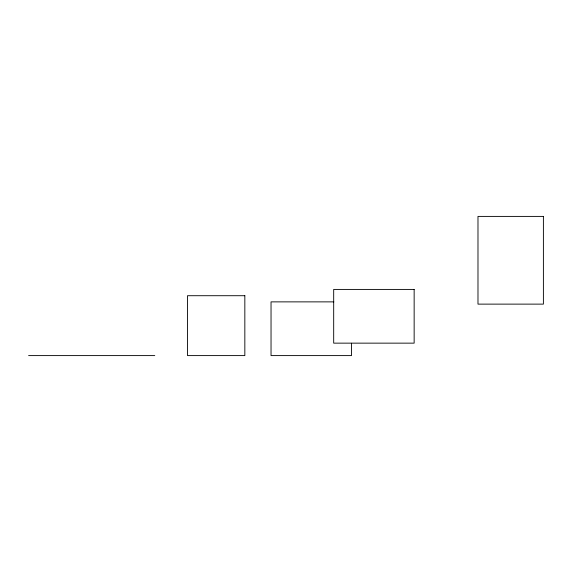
<?xml version="1.0" encoding="UTF-8"?>
<svg xmlns="http://www.w3.org/2000/svg" width="572" height="572" viewBox="0 0 572 572"><rect width="100%" height="100%" fill="white"/><g stroke="black" fill="none" stroke-linecap="round" stroke-linejoin="round"><path stroke-width="0.86" d="M333.812 301.873L271.035 301.873L271.035 355.598L351.494 355.598L351.494 343.264M28.6 355.598L154.776 355.598M543.4 216.402L477.985 216.402L477.985 304.125L543.4 304.125L543.4 216.402M414.149 289.418L333.683 289.418L333.683 343.143L414.149 343.143L414.149 289.418M244.837 295.71L187.502 295.71L187.502 355.598L244.837 355.598L244.837 295.71"/></g></svg>
